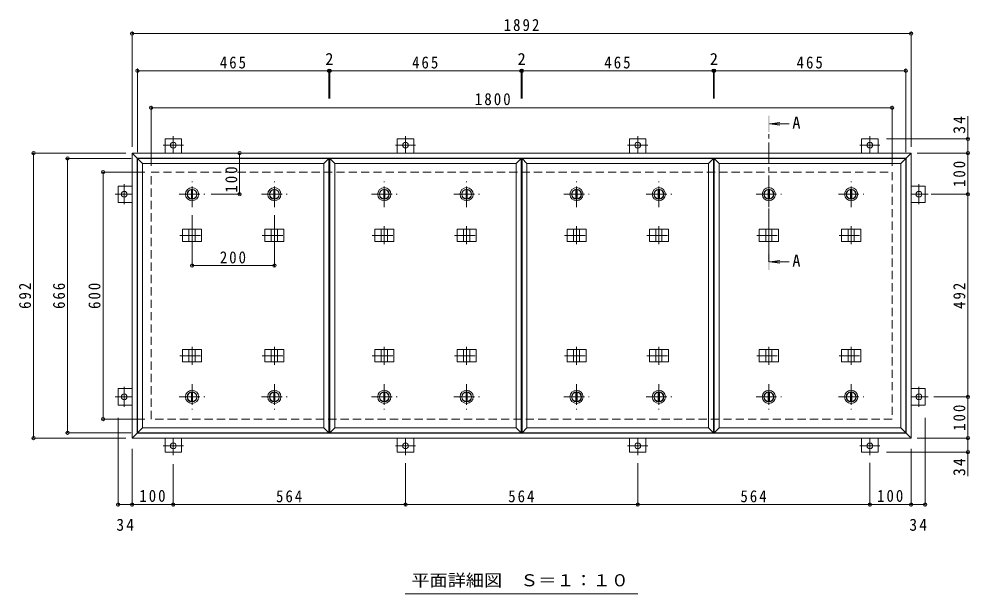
# Model space of a CAD drawing. Units: millimetres at full size, sheet at 1:10. Extents: x -2570 to 2371, y -1962 to 1085.
# Drawn here: x -2366 to -56, y -311 to 1085 of the extents above; entities that cross this region are included whole.
import ezdxf
from ezdxf.enums import TextEntityAlignment as Align

# ---------------------------------------------------------------- set-up
doc = ezdxf.new("R2010")
doc.units = ezdxf.units.MM
doc.header["$LTSCALE"] = 10
doc.header["$PDMODE"] = 32
doc.header["$PDSIZE"] = 8
doc.linetypes.add('CHAIN1', pattern=[8, 5, -1, 1, -1])
doc.linetypes.add('DASHED2', pattern=[3, 2, -1])
for name, color, linetype, lineweight in [('0-1_躯体', 2, 'DASHED2', 9), ('0-2_仕上', 4, 'Continuous', 9), ('0-3_建具', 4, 'Continuous', 9), ('0-5_寸法', 4, 'Continuous', 9), ('0-C', 2, 'Continuous', 9), ('0-E', 3, 'Continuous', 9), ('0-F', 7, 'Continuous', 9)]:
    doc.layers.add(name, color=color, linetype=linetype, lineweight=lineweight)
doc.styles.add('ＭＳ ゴシック', font='')
doc.styles.get('ＭＳ ゴシック').set_extended_font_data('MS Gothic')

msp = doc.modelspace()

# ---------------------------------------------------------------- linework, layer by layer
at = {"layer": '0-1_躯体'}
for p, q in [((-2045.05, 113.77), (-2045.05, 713.77)), ((-2045.05, 713.77), (-245.05, 713.77)), ((-245.05, 713.77), (-245.05, 113.77)), ((-245.05, 113.77), (-2045.05, 113.77))]:
    msp.add_line(p, q, dxfattribs=at)
at = {"layer": '0-2_仕上'}
for p, q in [((-2078.05, 80.77), (-2078.05, 746.77)), ((-2078.05, 746.77), (-1613.05, 746.77)), ((-1613.05, 80.77), (-1613.05, 746.77)), ((-1611.05, 80.77), (-1611.05, 746.77)), ((-1611.05, 746.77), (-1146.05, 746.77)), ((-1146.05, 80.77), (-1146.05, 746.77)), ((-1144.05, 80.77), (-1144.05, 746.77)), ((-1144.05, 746.77), (-679.05, 746.77)), ((-679.05, 80.77), (-679.05, 746.77)), ((-677.05, 80.77), (-677.05, 746.77)), ((-677.05, 746.77), (-212.05, 746.77)), ((-212.05, 80.77), (-212.05, 746.77)), ((-1625.05, 92.77), (-1625.05, 734.77)), ((-1158.05, 92.77), (-1158.05, 734.77)), ((-691.05, 92.77), (-691.05, 734.77)), ((-224.05, 92.77), (-224.05, 734.77))]:
    msp.add_line(p, q, dxfattribs=at)
for points in [[(-2066.05, 92.77), (-2066.05, 734.77), (-2078.05, 746.77)], [(-2066.05, 734.77), (-1625.05, 734.77), (-1613.05, 746.77)], [(-1599.05, 92.77), (-1599.05, 734.77), (-1611.05, 746.77)], [(-1599.05, 734.77), (-1158.05, 734.77), (-1146.05, 746.77)], [(-1132.05, 92.77), (-1132.05, 734.77), (-1144.05, 746.77)], [(-1132.05, 734.77), (-691.05, 734.77), (-679.05, 746.77)], [(-665.05, 92.77), (-665.05, 734.77), (-677.05, 746.77)], [(-665.05, 734.77), (-224.05, 734.77), (-212.05, 746.77)], [(-2066.05, 92.77), (-2078.05, 80.77), (-1613.05, 80.77)], [(-2066.05, 92.77), (-1625.05, 92.77), (-1613.05, 80.77)], [(-1599.05, 92.77), (-1611.05, 80.77), (-1146.05, 80.77)], [(-1599.05, 92.77), (-1158.05, 92.77), (-1146.05, 80.77)], [(-1132.05, 92.77), (-1144.05, 80.77), (-679.05, 80.77)], [(-1132.05, 92.77), (-691.05, 92.77), (-679.05, 80.77)], [(-665.05, 92.77), (-677.05, 80.77), (-212.05, 80.77)], [(-665.05, 92.77), (-224.05, 92.77), (-212.05, 80.77)]]:
    msp.add_lwpolyline(points, dxfattribs=at)
at = {"layer": '0-3_建具', "color": 2}
for p, q in [((-2091.05, 759.77), (-2079.05, 747.77)), ((-2091.05, 67.77), (-2091.05, 759.77)), ((-2091.05, 759.77), (-199.05, 759.77)), ((-2079.05, 79.77), (-2079.05, 747.77)), ((-2079.05, 747.77), (-211.05, 747.77)), ((-211.05, 747.77), (-199.05, 759.77)), ((-211.05, 79.77), (-211.05, 747.77)), ((-199.05, 759.77), (-199.05, 67.77)), ((-2079.05, 79.77), (-2091.05, 67.77)), ((-211.05, 79.77), (-2079.05, 79.77)), ((-211.05, 79.77), (-199.05, 67.77)), ((-199.05, 67.77), (-2091.05, 67.77))]:
    msp.add_line(p, q, dxfattribs=at)
at = {"layer": '0-3_建具', "linetype": 'CHAIN1'}
for p, q in [((-1945.55, 581.89), (-1945.55, 538.65)), ((-1745.55, 581.89), (-1745.55, 538.65)), ((-1478.55, 581.89), (-1478.55, 538.65)), ((-1278.55, 581.89), (-1278.55, 538.65)), ((-1011.55, 581.89), (-1011.55, 538.65)), ((-811.55, 581.89), (-811.55, 538.65)), ((-544.55, 581.89), (-544.55, 538.65)), ((-344.55, 581.89), (-344.55, 538.65)), ((-1974.96, 559.77), (-1916.14, 559.77)), ((-1774.96, 559.77), (-1716.14, 559.77)), ((-1507.96, 559.77), (-1449.14, 559.77)), ((-1307.96, 559.77), (-1249.14, 559.77)), ((-1040.96, 559.77), (-982.14, 559.77)), ((-840.96, 559.77), (-782.14, 559.77)), ((-573.96, 559.77), (-515.14, 559.77)), ((-373.96, 559.77), (-315.14, 559.77)), ((-1945.55, 245.65), (-1945.55, 288.89)), ((-1745.55, 245.65), (-1745.55, 288.89)), ((-1478.55, 245.65), (-1478.55, 288.89)), ((-1278.55, 245.65), (-1278.55, 288.89)), ((-1011.55, 245.65), (-1011.55, 288.89)), ((-811.55, 245.65), (-811.55, 288.89)), ((-544.55, 245.65), (-544.55, 288.89)), ((-344.55, 245.65), (-344.55, 288.89)), ((-1974.96, 267.77), (-1916.14, 267.77)), ((-1774.96, 267.77), (-1716.14, 267.77)), ((-1507.96, 267.77), (-1449.14, 267.77)), ((-1307.96, 267.77), (-1249.14, 267.77)), ((-1040.96, 267.77), (-982.14, 267.77)), ((-840.96, 267.77), (-782.14, 267.77)), ((-573.96, 267.77), (-515.14, 267.77)), ((-373.96, 267.77), (-315.14, 267.77))]:
    msp.add_line(p, q, dxfattribs=at)
at = {"layer": '0-3_建具'}
for p, q in [((-1968.64, 574.77), (-1968.64, 544.77)), ((-1968.64, 574.77), (-1922.46, 574.77)), ((-1953.05, 574.77), (-1953.05, 544.77)), ((-1938.05, 574.77), (-1938.05, 544.77)), ((-1922.46, 574.77), (-1922.46, 544.77)), ((-1768.64, 574.77), (-1768.64, 544.77)), ((-1768.64, 574.77), (-1722.46, 574.77)), ((-1753.05, 574.77), (-1753.05, 544.77)), ((-1738.05, 574.77), (-1738.05, 544.77)), ((-1722.46, 574.77), (-1722.46, 544.77)), ((-1501.64, 574.77), (-1501.64, 544.77)), ((-1501.64, 574.77), (-1455.46, 574.77)), ((-1486.05, 574.77), (-1486.05, 544.77)), ((-1471.05, 574.77), (-1471.05, 544.77)), ((-1455.46, 574.77), (-1455.46, 544.77)), ((-1301.64, 574.77), (-1301.64, 544.77)), ((-1301.64, 574.77), (-1255.46, 574.77)), ((-1286.05, 574.77), (-1286.05, 544.77)), ((-1271.05, 574.77), (-1271.05, 544.77)), ((-1255.46, 574.77), (-1255.46, 544.77)), ((-1034.64, 574.77), (-1034.64, 544.77)), ((-1034.64, 574.77), (-988.46, 574.77)), ((-1019.05, 574.77), (-1019.05, 544.77)), ((-1004.05, 574.77), (-1004.05, 544.77)), ((-988.46, 574.77), (-988.46, 544.77)), ((-834.64, 574.77), (-834.64, 544.77)), ((-834.64, 574.77), (-788.46, 574.77)), ((-819.05, 574.77), (-819.05, 544.77)), ((-804.05, 574.77), (-804.05, 544.77)), ((-788.46, 574.77), (-788.46, 544.77)), ((-567.64, 574.77), (-567.64, 544.77)), ((-567.64, 574.77), (-521.46, 574.77)), ((-552.05, 574.77), (-552.05, 544.77)), ((-537.05, 574.77), (-537.05, 544.77)), ((-521.46, 574.77), (-521.46, 544.77)), ((-367.64, 574.77), (-367.64, 544.77)), ((-367.64, 574.77), (-321.46, 574.77)), ((-352.05, 574.77), (-352.05, 544.77)), ((-337.05, 574.77), (-337.05, 544.77)), ((-321.46, 574.77), (-321.46, 544.77)), ((-1968.64, 544.77), (-1922.46, 544.77)), ((-1768.64, 544.77), (-1722.46, 544.77)), ((-1501.64, 544.77), (-1455.46, 544.77)), ((-1301.64, 544.77), (-1255.46, 544.77)), ((-1034.64, 544.77), (-988.46, 544.77)), ((-834.64, 544.77), (-788.46, 544.77)), ((-567.64, 544.77), (-521.46, 544.77)), ((-367.64, 544.77), (-321.46, 544.77)), ((-1968.64, 252.77), (-1968.64, 282.77)), ((-1968.64, 282.77), (-1922.46, 282.77)), ((-1953.05, 252.77), (-1953.05, 282.77)), ((-1938.05, 252.77), (-1938.05, 282.77)), ((-1922.46, 252.77), (-1922.46, 282.77)), ((-1768.64, 252.77), (-1768.64, 282.77)), ((-1768.64, 282.77), (-1722.46, 282.77)), ((-1753.05, 252.77), (-1753.05, 282.77)), ((-1738.05, 252.77), (-1738.05, 282.77)), ((-1722.46, 252.77), (-1722.46, 282.77)), ((-1501.64, 252.77), (-1501.64, 282.77)), ((-1501.64, 282.77), (-1455.46, 282.77)), ((-1486.05, 252.77), (-1486.05, 282.77)), ((-1471.05, 252.77), (-1471.05, 282.77)), ((-1455.46, 252.77), (-1455.46, 282.77)), ((-1301.64, 252.77), (-1301.64, 282.77)), ((-1301.64, 282.77), (-1255.46, 282.77)), ((-1286.05, 252.77), (-1286.05, 282.77)), ((-1271.05, 252.77), (-1271.05, 282.77)), ((-1255.46, 252.77), (-1255.46, 282.77)), ((-1034.64, 252.77), (-1034.64, 282.77)), ((-1034.64, 282.77), (-988.46, 282.77)), ((-1019.05, 252.77), (-1019.05, 282.77)), ((-1004.05, 252.77), (-1004.05, 282.77)), ((-988.46, 252.77), (-988.46, 282.77)), ((-834.64, 252.77), (-834.64, 282.77)), ((-834.64, 282.77), (-788.46, 282.77)), ((-819.05, 252.77), (-819.05, 282.77)), ((-804.05, 252.77), (-804.05, 282.77)), ((-788.46, 252.77), (-788.46, 282.77)), ((-567.64, 252.77), (-567.64, 282.77)), ((-567.64, 282.77), (-521.46, 282.77)), ((-552.05, 252.77), (-552.05, 282.77)), ((-537.05, 252.77), (-537.05, 282.77)), ((-521.46, 252.77), (-521.46, 282.77)), ((-367.64, 252.77), (-367.64, 282.77)), ((-367.64, 282.77), (-321.46, 282.77)), ((-352.05, 252.77), (-352.05, 282.77)), ((-337.05, 252.77), (-337.05, 282.77)), ((-321.46, 252.77), (-321.46, 282.77)), ((-1968.64, 252.77), (-1922.46, 252.77)), ((-1768.64, 252.77), (-1722.46, 252.77)), ((-1501.64, 252.77), (-1455.46, 252.77)), ((-1301.64, 252.77), (-1255.46, 252.77)), ((-1034.64, 252.77), (-988.46, 252.77)), ((-834.64, 252.77), (-788.46, 252.77)), ((-567.64, 252.77), (-521.46, 252.77)), ((-367.64, 252.77), (-321.46, 252.77))]:
    msp.add_line(p, q, dxfattribs=at)
at = {"layer": '0-5_寸法'}
for p, q in [((-542.55, 830.59), (-517.76, 833.85)), ((-542.55, 830.59), (-517.76, 827.32)), ((-542.55, 830.59), (-495.08, 830.59)), ((-542.55, 495.46), (-517.76, 498.72)), ((-542.55, 495.46), (-517.76, 492.2)), ((-542.55, 495.46), (-495.08, 495.46))]:
    msp.add_line(p, q, dxfattribs=at)
at = {"layer": '0-5_寸法', "linetype": 'CHAIN1'}
msp.add_line((-544.55, 495.46), (-544.55, 810.59), dxfattribs=at)
at = {"layer": '0-5_寸法', "color": 7}
msp.add_line((-1427.58, -310.85), (-862.52, -310.85), dxfattribs=at)
at = {"layer": '0-5_寸法'}
for points in [[(-542.55, 850.59), (-546.55, 850.59), (-542.55, 810.59), (-546.55, 810.59)], [(-542.55, 475.46), (-546.55, 475.46), (-542.55, 515.46), (-546.55, 515.46)]]:
    msp.add_solid(points, dxfattribs=at)
at = {"layer": '0-C'}
for p, q in [((-1947.05, 671.17), (-1947.05, 648.37)), ((-1944.05, 671.17), (-1944.05, 648.37)), ((-1747.05, 671.17), (-1747.05, 648.37)), ((-1744.05, 671.17), (-1744.05, 648.37)), ((-1480.05, 671.17), (-1480.05, 648.37)), ((-1477.05, 671.17), (-1477.05, 648.37)), ((-1280.05, 671.17), (-1280.05, 648.37)), ((-1277.05, 671.17), (-1277.05, 648.37)), ((-1013.05, 671.17), (-1013.05, 648.37)), ((-1010.05, 671.17), (-1010.05, 648.37)), ((-813.05, 671.17), (-813.05, 648.37)), ((-810.05, 671.17), (-810.05, 648.37)), ((-546.05, 671.17), (-546.05, 648.37)), ((-543.05, 671.17), (-543.05, 648.37)), ((-346.05, 671.17), (-346.05, 648.37)), ((-343.05, 671.17), (-343.05, 648.37)), ((-1947.05, 156.37), (-1947.05, 179.17)), ((-1944.05, 156.37), (-1944.05, 179.17)), ((-1747.05, 156.37), (-1747.05, 179.17)), ((-1744.05, 156.37), (-1744.05, 179.17)), ((-1480.05, 156.37), (-1480.05, 179.17)), ((-1477.05, 156.37), (-1477.05, 179.17)), ((-1280.05, 156.37), (-1280.05, 179.17)), ((-1277.05, 156.37), (-1277.05, 179.17)), ((-1013.05, 156.37), (-1013.05, 179.17)), ((-1010.05, 156.37), (-1010.05, 179.17)), ((-813.05, 156.37), (-813.05, 179.17)), ((-810.05, 156.37), (-810.05, 179.17)), ((-546.05, 156.37), (-546.05, 179.17)), ((-543.05, 156.37), (-543.05, 179.17)), ((-346.05, 156.37), (-346.05, 179.17)), ((-343.05, 156.37), (-343.05, 179.17))]:
    msp.add_line(p, q, dxfattribs=at)
at = {"layer": '0-C', "linetype": 'CHAIN1'}
for p, q in [((-1945.55, 628.77), (-1945.55, 690.77)), ((-1745.55, 628.77), (-1745.55, 690.77)), ((-1478.55, 628.77), (-1478.55, 690.77)), ((-1278.55, 628.77), (-1278.55, 690.77)), ((-1011.55, 628.77), (-1011.55, 690.77)), ((-811.55, 628.77), (-811.55, 690.77)), ((-544.55, 628.77), (-544.55, 690.77)), ((-344.55, 628.77), (-344.55, 690.77)), ((-1976.55, 659.77), (-1914.55, 659.77)), ((-1776.55, 659.77), (-1714.55, 659.77)), ((-1509.55, 659.77), (-1447.55, 659.77)), ((-1309.55, 659.77), (-1247.55, 659.77)), ((-1042.55, 659.77), (-980.55, 659.77)), ((-842.55, 659.77), (-780.55, 659.77)), ((-575.55, 659.77), (-513.55, 659.77)), ((-375.55, 659.77), (-313.55, 659.77)), ((-1945.55, 198.77), (-1945.55, 136.77)), ((-1745.55, 198.77), (-1745.55, 136.77)), ((-1478.55, 198.77), (-1478.55, 136.77)), ((-1278.55, 198.77), (-1278.55, 136.77)), ((-1011.55, 198.77), (-1011.55, 136.77)), ((-811.55, 198.77), (-811.55, 136.77)), ((-544.55, 198.77), (-544.55, 136.77)), ((-344.55, 198.77), (-344.55, 136.77)), ((-1976.55, 167.77), (-1914.55, 167.77)), ((-1776.55, 167.77), (-1714.55, 167.77)), ((-1509.55, 167.77), (-1447.55, 167.77)), ((-1309.55, 167.77), (-1247.55, 167.77)), ((-1042.55, 167.77), (-980.55, 167.77)), ((-842.55, 167.77), (-780.55, 167.77)), ((-575.55, 167.77), (-513.55, 167.77)), ((-375.55, 167.77), (-313.55, 167.77))]:
    msp.add_line(p, q, dxfattribs=at)
at = {"layer": '0-C'}
for centre, radius in [((-1945.55, 659.77), 16), ((-1945.55, 659.77), 12), ((-1945.55, 659.77), 11.5), ((-1745.55, 659.77), 16), ((-1745.55, 659.77), 12), ((-1745.55, 659.77), 11.5), ((-1478.55, 659.77), 16), ((-1478.55, 659.77), 12), ((-1478.55, 659.77), 11.5), ((-1278.55, 659.77), 16), ((-1278.55, 659.77), 12), ((-1278.55, 659.77), 11.5), ((-1011.55, 659.77), 16), ((-1011.55, 659.77), 12), ((-1011.55, 659.77), 11.5), ((-811.55, 659.77), 16), ((-811.55, 659.77), 12), ((-811.55, 659.77), 11.5), ((-544.55, 659.77), 16), ((-544.55, 659.77), 12), ((-544.55, 659.77), 11.5), ((-344.55, 659.77), 16), ((-344.55, 659.77), 12), ((-344.55, 659.77), 11.5), ((-1945.55, 167.77), 16), ((-1945.55, 167.77), 12), ((-1945.55, 167.77), 11.5), ((-1745.55, 167.77), 16), ((-1745.55, 167.77), 12), ((-1745.55, 167.77), 11.5), ((-1478.55, 167.77), 16), ((-1478.55, 167.77), 12), ((-1478.55, 167.77), 11.5), ((-1278.55, 167.77), 16), ((-1278.55, 167.77), 12), ((-1278.55, 167.77), 11.5), ((-1011.55, 167.77), 16), ((-1011.55, 167.77), 12), ((-1011.55, 167.77), 11.5), ((-811.55, 167.77), 16), ((-811.55, 167.77), 12), ((-811.55, 167.77), 11.5), ((-544.55, 167.77), 16), ((-544.55, 167.77), 12), ((-544.55, 167.77), 11.5), ((-344.55, 167.77), 16), ((-344.55, 167.77), 12), ((-344.55, 167.77), 11.5)]:
    msp.add_circle(centre, radius, dxfattribs=at)
at = {"layer": '0-E'}
for p, q in [((-2011.05, 793.97), (-1971.05, 793.97)), ((-2011.05, 793.97), (-2011.05, 759.77)), ((-1971.05, 793.97), (-1971.05, 759.77)), ((-1447.05, 793.97), (-1407.05, 793.97)), ((-1447.05, 793.97), (-1447.05, 759.77)), ((-1407.05, 793.97), (-1407.05, 759.77)), ((-883.05, 793.97), (-843.05, 793.97)), ((-883.05, 793.97), (-883.05, 759.77)), ((-843.05, 793.97), (-843.05, 759.77)), ((-319.05, 793.97), (-279.05, 793.97)), ((-319.05, 793.97), (-319.05, 759.77)), ((-279.05, 793.97), (-279.05, 759.77)), ((-2125.25, 639.77), (-2125.25, 679.77)), ((-2125.25, 679.77), (-2091.05, 679.77)), ((-164.85, 679.77), (-199.05, 679.77)), ((-164.85, 679.77), (-164.85, 639.77)), ((-2125.25, 639.77), (-2091.05, 639.77)), ((-164.85, 639.77), (-199.05, 639.77)), ((-2125.25, 147.77), (-2125.25, 187.77)), ((-2125.25, 187.77), (-2091.05, 187.77)), ((-164.85, 187.77), (-199.05, 187.77)), ((-164.85, 187.77), (-164.85, 147.77)), ((-2125.25, 147.77), (-2091.05, 147.77)), ((-164.85, 147.77), (-199.05, 147.77)), ((-2011.05, 33.57), (-2011.05, 67.77)), ((-1971.05, 33.57), (-1971.05, 67.77)), ((-1447.05, 33.57), (-1447.05, 67.77)), ((-1407.05, 33.57), (-1407.05, 67.77)), ((-883.05, 33.57), (-883.05, 67.77)), ((-843.05, 33.57), (-843.05, 67.77)), ((-319.05, 33.57), (-319.05, 67.77)), ((-279.05, 33.57), (-279.05, 67.77)), ((-1971.05, 33.57), (-2011.05, 33.57)), ((-1407.05, 33.57), (-1447.05, 33.57)), ((-843.05, 33.57), (-883.05, 33.57)), ((-279.05, 33.57), (-319.05, 33.57))]:
    msp.add_line(p, q, dxfattribs=at)
at = {"layer": '0-E', "linetype": 'CHAIN1'}
for p, q in [((-1991.05, 800.94), (-1991.05, 759.77)), ((-1427.05, 800.94), (-1427.05, 759.77)), ((-863.05, 800.94), (-863.05, 759.77)), ((-299.05, 800.94), (-299.05, 759.77)), ((-1966.67, 778.97), (-2015.43, 778.97)), ((-1402.67, 778.97), (-1451.43, 778.97)), ((-838.67, 778.97), (-887.43, 778.97)), ((-274.67, 778.97), (-323.43, 778.97)), ((-2110.25, 684.15), (-2110.25, 635.39)), ((-179.85, 635.39), (-179.85, 684.15)), ((-2132.22, 659.77), (-2091.05, 659.77)), ((-157.88, 659.77), (-199.05, 659.77)), ((-2110.25, 192.15), (-2110.25, 143.39)), ((-179.85, 143.39), (-179.85, 192.15)), ((-2132.22, 167.77), (-2091.05, 167.77)), ((-157.88, 167.77), (-199.05, 167.77)), ((-2015.43, 48.57), (-1966.67, 48.57)), ((-1991.05, 26.6), (-1991.05, 67.77)), ((-1451.43, 48.57), (-1402.67, 48.57)), ((-1427.05, 26.6), (-1427.05, 67.77)), ((-887.43, 48.57), (-838.67, 48.57)), ((-863.05, 26.6), (-863.05, 67.77)), ((-323.43, 48.57), (-274.67, 48.57)), ((-299.05, 26.6), (-299.05, 67.77))]:
    msp.add_line(p, q, dxfattribs=at)
at = {"layer": '0-E'}
for centre in [(-1991.05, 778.97), (-1427.05, 778.97), (-863.05, 778.97), (-299.05, 778.97), (-2110.25, 659.77), (-179.85, 659.77), (-2110.25, 167.77), (-179.85, 167.77), (-1991.05, 48.57), (-1427.05, 48.57), (-863.05, 48.57), (-299.05, 48.57)]:
    msp.add_circle(centre, 7, dxfattribs=at)
at = {"layer": '0-F'}
for p, q in [((-2091.05, 774.77), (-2091.05, 1054.77)), ((-2091.05, 1049.77), (-199.05, 1049.77)), ((-199.05, 774.77), (-199.05, 1054.77)), ((-2078.05, 761.77), (-2078.05, 964.77)), ((-2078.05, 959.77), (-1613.05, 959.77)), ((-1613.05, 962.77), (-1613.05, 892.45)), ((-1613.05, 959.77), (-1611.05, 959.77)), ((-1611.05, 962.77), (-1611.05, 892.45)), ((-1611.05, 959.77), (-1146.05, 959.77)), ((-1146.05, 962.77), (-1146.05, 892.45)), ((-1146.05, 959.77), (-1144.05, 959.77)), ((-1144.05, 962.77), (-1144.05, 892.45)), ((-1144.05, 959.77), (-679.05, 959.77)), ((-679.05, 962.77), (-679.05, 892.45)), ((-679.05, 959.77), (-677.05, 959.77)), ((-677.05, 962.77), (-677.05, 892.45)), ((-677.05, 959.77), (-212.05, 959.77)), ((-212.05, 761.77), (-212.05, 964.77)), ((-2045.05, 728.77), (-2045.05, 874.77)), ((-2045.05, 869.77), (-245.05, 869.77)), ((-245.05, 728.77), (-245.05, 874.77)), ((-60.96, 793.97), (-60.96, 849.15)), ((-55.96, 793.97), (-259.05, 793.97)), ((-60.96, 759.77), (-60.96, 793.97)), ((-2106.05, 759.77), (-2335.31, 759.77)), ((-2330.31, 67.77), (-2330.31, 759.77)), ((-2093.05, 746.77), (-2252.84, 746.77)), ((-2247.84, 80.77), (-2247.84, 746.77)), ((-1830.2, 759.77), (-1830.2, 659.77)), ((-184.05, 759.77), (-55.96, 759.77)), ((-60.96, 659.77), (-60.96, 759.77)), ((-2060.05, 713.77), (-2166.67, 713.77)), ((-2161.67, 113.77), (-2161.67, 713.77)), ((-1827.2, 659.77), (-1899.37, 659.77)), ((-150.12, 659.77), (-55.96, 659.77)), ((-60.96, 167.77), (-60.96, 659.77)), ((-1945.55, 483.47), (-1945.55, 608.77)), ((-1745.55, 483.47), (-1745.55, 608.77)), ((-1945.55, 486.47), (-1745.55, 486.47)), ((-143.53, 167.77), (-55.96, 167.77)), ((-60.96, 67.77), (-60.96, 167.77)), ((-2125.25, -98.6), (-2125.25, 116.56)), ((-164.85, -98.6), (-164.85, 116.56)), ((-2060.05, 113.77), (-2166.67, 113.77)), ((-2093.05, 80.77), (-2252.84, 80.77)), ((-2106.05, 67.77), (-2335.31, 67.77)), ((-184.05, 67.77), (-55.96, 67.77)), ((-60.96, 67.77), (-60.96, 33.57)), ((-2091.05, 41.56), (-2091.05, -98.6)), ((-55.96, 33.57), (-259.05, 33.57)), ((-199.05, 41.56), (-199.05, -98.6)), ((-60.96, 33.57), (-60.96, -24.38)), ((-1991.05, 4.26), (-1991.05, -98.6)), ((-1427.05, -96.6), (-1427.05, 6.6)), ((-863.05, -96.6), (-863.05, 6.6)), ((-299.05, 7.63), (-299.05, -98.6)), ((-2125.25, -93.6), (-2091.05, -93.6)), ((-2091.05, -93.6), (-1991.05, -93.6)), ((-1991.05, -93.6), (-1427.05, -93.6)), ((-1427.05, -93.6), (-863.05, -93.6)), ((-863.05, -93.6), (-299.05, -93.6)), ((-299.05, -93.6), (-199.05, -93.6)), ((-199.05, -93.6), (-164.85, -93.6))]:
    msp.add_line(p, q, dxfattribs=at)
for p in [(-2091.05, 1049.77), (-199.05, 1049.77), (-2078.05, 959.77), (-1613.05, 959.77), (-1611.05, 959.77), (-1146.05, 959.77), (-1144.05, 959.77), (-679.05, 959.77), (-677.05, 959.77), (-212.05, 959.77), (-2045.05, 869.77), (-245.05, 869.77), (-60.96, 793.97), (-2330.31, 759.77), (-1830.2, 759.77), (-60.96, 759.77), (-2247.84, 746.77), (-2161.67, 713.77), (-1830.2, 659.77), (-60.96, 659.77), (-1945.55, 486.47), (-1745.55, 486.47), (-60.96, 167.77), (-2161.67, 113.77), (-2330.31, 67.77), (-2247.84, 80.77), (-60.96, 67.77), (-60.96, 33.57), (-2125.25, -93.6), (-2091.05, -93.6), (-1991.05, -93.6), (-1427.05, -93.6), (-863.05, -93.6), (-299.05, -93.6), (-199.05, -93.6), (-164.85, -93.6)]:
    msp.add_point(p, dxfattribs=at)

# ---------------------------------------------------------------- texts
at = {"layer": '0-5_寸法', "color": 2, "style": 'ＭＳ ゴシック'}
for p in [(-487.52, 810.19), (-487.52, 475.07)]:
    msp.add_text('A', height=29.33, dxfattribs=at).set_placement(p, align=Align.BOTTOM_LEFT)
at = {"layer": '0-5_寸法', "color": 2, "style": 'ＭＳ ゴシック', "width": 1.1}
msp.add_text('平面詳細図\u3000Ｓ＝１：１０', height=29.33, dxfattribs=at).set_placement((-1412.55, -301.04), align=Align.BOTTOM_LEFT)
at = {"layer": '0-F', "color": 2, "style": 'ＭＳ ゴシック'}
for p in [(-1622.05, 964.77), (-1155.05, 964.77), (-688.05, 964.77)]:
    msp.add_text('2', height=29.33, dxfattribs=at).set_placement(p, align=Align.BOTTOM_LEFT)
at = {"layer": '0-F', "color": 2, "char_height": 29.33, "attachment_point": 7, "style": 'ＭＳ ゴシック'}
for s, insert in [('\\T1.28;\\W0.9;1892', (-1188.8, 1055.77)), ('\\T1.27;\\W0.9;465', (-1878.05, 964.77)), ('\\T1.27;\\W0.9;465', (-1411.05, 964.77)), ('\\T1.27;\\W0.9;465', (-944.05, 964.77)), ('\\T1.27;\\W0.9;465', (-477.05, 964.77)), ('\\T1.28;\\W0.9;1800', (-1258.58, 875.77)), ('\\T1.27;\\W0.9;200', (-1878.05, 491.47)), ('\\T1.27;\\W0.9;100', (-2073.55, -87.6)), ('\\T1.27;\\W0.9;564', (-1741.55, -88.6)), ('\\T1.27;\\W0.9;564', (-1177.55, -88.6)), ('\\T1.27;\\W0.9;564', (-613.55, -88.6)), ('\\T1.27;\\W0.9;100', (-281.55, -87.6)), ('\\T1.27;\\W0.95;34', (-2129.4, -157.82)), ('\\T1.27;\\W0.95;34', (-203.2, -157.82))]:
    msp.add_mtext(s, dxfattribs=dict(at, insert=insert))
at = {"layer": '0-F', "color": 2, "char_height": 29.33, "attachment_point": 7, "rotation": 90, "style": 'ＭＳ ゴシック'}
for s, insert in [('\\T1.27;\\W0.95;34', (-66.96, 806.65)), ('\\T1.27;\\W0.9;100', (-1835.2, 663.78)), ('\\T1.27;\\W0.9;100', (-66.96, 677.27)), ('\\T1.27;\\W0.9;692', (-2336.31, 381.27)), ('\\T1.27;\\W0.9;666', (-2253.84, 381.27)), ('\\T1.27;\\W0.9;600', (-2167.67, 381.27)), ('\\T1.27;\\W0.9;492', (-66.96, 381.27)), ('\\T1.27;\\W0.9;100', (-66.96, 85.27)), ('\\T1.27;\\W0.95;34', (-66.96, -24.38))]:
    msp.add_mtext(s, dxfattribs=dict(at, insert=insert))

doc.saveas('drawing.dxf')
